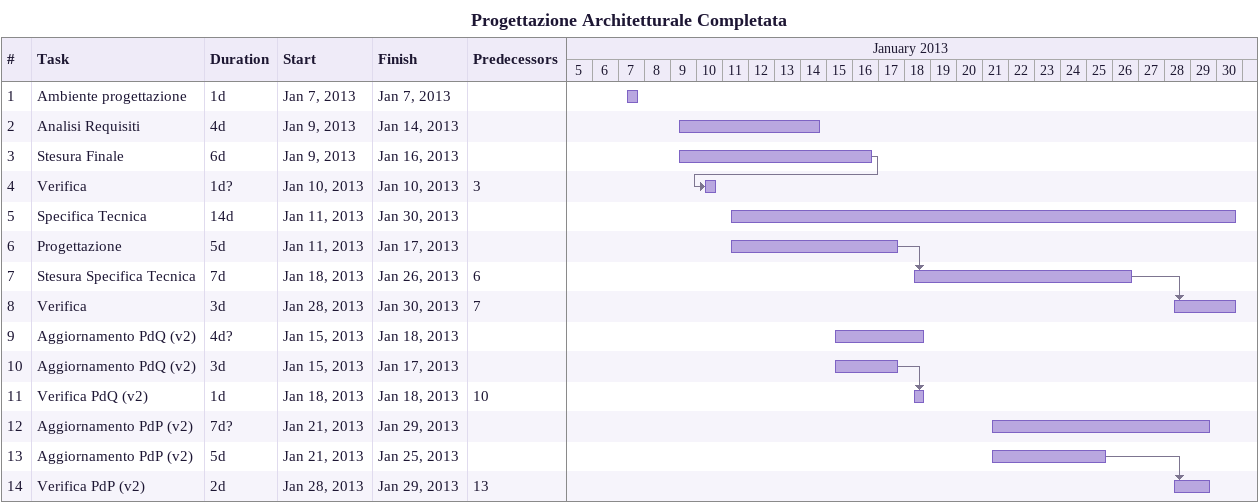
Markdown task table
Progettazione Architetturale Completata

| ID | Task | Duration | Start | Finish | Predecessors |
|---|---|---|---|---|---|
| 1 | Ambiente progettazione | 1d | 2013-01-07 | 2013-01-07 |  |
| 2 | Analisi Requisiti | 4d | 2013-01-09 | 2013-01-14 |  |
| 3 | Stesura Finale | 6d | 2013-01-09 | 2013-01-16 |  |
| 4 | Verifica | 1d? | 2013-01-10 | 2013-01-10 | 3 |
| 5 | Specifica Tecnica | 14d | 2013-01-11 | 2013-01-30 |  |
| 6 | Progettazione | 5d | 2013-01-11 | 2013-01-17 |  |
| 7 | Stesura Specifica Tecnica | 7d | 2013-01-18 | 2013-01-26 | 6 |
| 8 | Verifica | 3d | 2013-01-28 | 2013-01-30 | 7 |
| 9 | Aggiornamento PdQ (v2) | 4d? | 2013-01-15 | 2013-01-18 |  |
| 10 | Aggiornamento PdQ (v2) | 3d | 2013-01-15 | 2013-01-17 |  |
| 11 | Verifica PdQ (v2) | 1d | 2013-01-18 | 2013-01-18 | 10 |
| 12 | Aggiornamento PdP (v2) | 7d? | 2013-01-21 | 2013-01-29 |  |
| 13 | Aggiornamento PdP (v2) | 5d | 2013-01-21 | 2013-01-25 |  |
| 14 | Verifica PdP (v2) | 2d | 2013-01-28 | 2013-01-29 | 13 |
